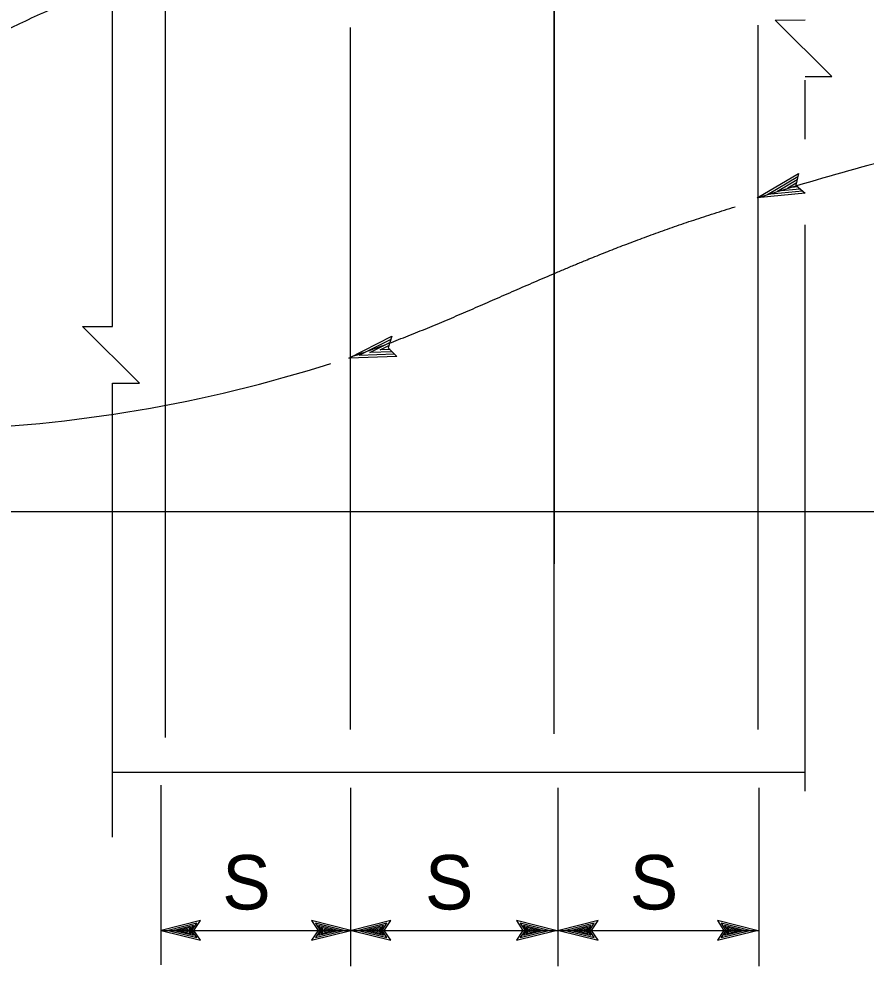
# Model space of a CAD drawing. Extents: x 0 to 2.83, y 0 to 1.83.
# Drawn here: x 0.3978 to 0.5795, y 0.4331 to 0.6361 of the extents above; entities that cross this region are included whole.
import ezdxf

# ---------------------------------------------------------------- set-up
doc = ezdxf.new("R2010")
doc.units = 0
for name, color, linetype in [('212 Leaders and Dim Lines', 7, 'Continuous'), ('216 Rebar', 7, 'Continuous'), ('240 Concrete', 7, 'Continuous')]:
    doc.layers.add(name, color=color, linetype=linetype)

msp = doc.modelspace()

# ---------------------------------------------------------------- linework, layer by layer
at = {"layer": '212 Leaders and Dim Lines'}
for p, q in [((0.5561024854464857, 0.5977755121493338), (0.5649981524115557, 0.603034534687041)), ((0.5583242857874029, 0.5985074110703349), (0.5648103213705015, 0.6023376728958335)), ((0.5605196169905866, 0.5992147227223866), (0.5647083901316703, 0.6016906467974215)), ((0.5649981524115557, 0.603034534687041), (0.564414029040905, 0.6004903862191551)), ((0.5649981524115557, 0.603034534687041), (0.5649981524115557, 0.603034534687041)), ((0.5658601947345823, 0.5992223637677049), (0.5583082041753983, 0.5984948612870165)), ((0.5652992339059371, 0.5996753167566963), (0.5605196169905866, 0.5992147227223866)), ((0.562728337633476, 0.5999342624418028), (0.5645204519049483, 0.6009931000882068)), ((0.5648361092195991, 0.600137270030315), (0.562728337633476, 0.5999342624418028)), ((0.564414029040905, 0.6004903862191551), (0.5663924884305177, 0.598766384836709)), ((0.5663924884305177, 0.598766384836709), (0.5561024854464857, 0.5977755121493338)), ((0.5561024854464857, 0.5977755121493338), (0.5561024854464857, 0.5977755121493338)), ((0.5663924884305177, 0.598766384836709), (0.5663924884305177, 0.598766384836709)), ((0.4685375209443866, 0.5634476642266695), (0.47774967658857304, 0.5681295740940665)), ((0.47080086635478435, 0.5640375158579686), (0.47751793394247416, 0.5674469480218919)), ((0.4730368649553836, 0.5646034415871489), (0.47737445493200314, 0.5668076753998349)), ((0.4777490377132481, 0.568129784359179), (0.4770046981549866, 0.5656287825997023)), ((0.47774967658857304, 0.5681295740940665), (0.47774967658857304, 0.5681295740940665)), ((0.47783598298635477, 0.5647579209307806), (0.4730368649553836, 0.5646034415871489)), ((0.4752864317885881, 0.5651810108164803), (0.4771432480023092, 0.5661239879087361)), ((0.4774029804132628, 0.5652489856304446), (0.4752864317885881, 0.5651810108164803)), ((0.4770046981549866, 0.5656287825997023), (0.4788689827672149, 0.5637824352149265)), ((0.4788689827672149, 0.5637824352149265), (0.4685375209443866, 0.5634476642266695)), ((0.4685375209443866, 0.5634476642266695), (0.4685375209443866, 0.5634476642266695)), ((0.47836766154358373, 0.5642708472679999), (0.47078389334798215, 0.5640262847815637)), ((0.4788689827672149, 0.5637824352149265), (0.4788689827672149, 0.5637824352149265)), ((0.42831799489471933, 0.4333753897467981), (0.42831799489471933, 0.47185282030235365)), ((0.46901120604169, 0.43310108419124255), (0.46901120604169, 0.47130247308013146)), ((0.5134632272889305, 0.43310108419124255), (0.5134632272889305, 0.47130247308013146)), ((0.5565508248686856, 0.43310108419124255), (0.5565508248686856, 0.47130247308013146)), ((0.42831799489471933, 0.4407443133579092), (0.5565508248686856, 0.4407443133579092))]:
    msp.add_line(p, q, dxfattribs=at)
for points in [[(0.42831799489471933, 0.4407443133579092), (0.4367554948947193, 0.438631466135687), (0.43535445322805266, 0.4407443133579092), (0.4367554948947193, 0.44285629252457587), (0.42831799489471933, 0.4407443133579092)], [(0.42831799489471933, 0.4407443133579092), (0.4367554948947193, 0.438631466135687), (0.43535445322805266, 0.4407443133579092), (0.4367554948947193, 0.44285629252457587), (0.42831799489471933, 0.4407443133579092)], [(0.46901120604169, 0.4407443133579092), (0.46057370604169, 0.44285629252457587), (0.4619738796528011, 0.4407443133579092), (0.46057370604169, 0.438631466135687), (0.46901120604169, 0.4407443133579092)], [(0.46901120604169, 0.4407443133579092), (0.46057370604169, 0.44285629252457587), (0.4619738796528011, 0.4407443133579092), (0.46057370604169, 0.438631466135687), (0.46901120604169, 0.4407443133579092)], [(0.4691068534876297, 0.4407443133579092), (0.4775443534876297, 0.438631466135687), (0.4761441798765186, 0.4407443133579092), (0.4775443534876297, 0.44285629252457587), (0.4691068534876297, 0.4407443133579092)], [(0.4691068534876297, 0.4407443133579092), (0.4775443534876297, 0.438631466135687), (0.4761441798765186, 0.4407443133579092), (0.4775443534876297, 0.44285629252457587), (0.4691068534876297, 0.4407443133579092)], [(0.512940676521178, 0.4407443133579092), (0.5045031765211779, 0.44285629252457587), (0.505903350132289, 0.4407443133579092), (0.5045031765211779, 0.438631466135687), (0.512940676521178, 0.4407443133579092)], [(0.512940676521178, 0.4407443133579092), (0.5045031765211779, 0.44285629252457587), (0.505903350132289, 0.4407443133579092), (0.5045031765211779, 0.438631466135687), (0.512940676521178, 0.4407443133579092)], [(0.5135588747348706, 0.4407443133579092), (0.5219963747348706, 0.438631466135687), (0.5205962011237595, 0.4407443133579092), (0.5219963747348706, 0.44285629252457587), (0.5135588747348706, 0.4407443133579092)], [(0.5135588747348706, 0.4407443133579092), (0.5219963747348706, 0.438631466135687), (0.5205962011237595, 0.4407443133579092), (0.5219963747348706, 0.44285629252457587), (0.5135588747348706, 0.4407443133579092)], [(0.5560282741009331, 0.4407443133579092), (0.547590774100933, 0.44285629252457587), (0.5489909477120442, 0.4407443133579092), (0.547590774100933, 0.438631466135687), (0.5560282741009331, 0.4407443133579092)], [(0.5560282741009331, 0.4407443133579092), (0.547590774100933, 0.44285629252457587), (0.5489909477120442, 0.4407443133579092), (0.547590774100933, 0.438631466135687), (0.5560282741009331, 0.4407443133579092)], [(0.4298162587836082, 0.4407443133579092), (0.4359334462836082, 0.4392104591912426), (0.43491521711694153, 0.4407443133579092), (0.4359334462836082, 0.44227729946902034), (0.4298162587836082, 0.4407443133579092)], [(0.4298162587836082, 0.4407443133579092), (0.4359334462836082, 0.4392104591912426), (0.43491521711694153, 0.4407443133579092), (0.4359334462836082, 0.44227729946902034), (0.4298162587836082, 0.4407443133579092)], [(0.4310723351724971, 0.4407443133579092), (0.43523900183916375, 0.43969657030235365), (0.4345445573947193, 0.4407443133579092), (0.43523900183916375, 0.4417911883579092), (0.4310723351724971, 0.4407443133579092)], [(0.4310723351724971, 0.4407443133579092), (0.43523900183916375, 0.43969657030235365), (0.4345445573947193, 0.4407443133579092), (0.43523900183916375, 0.4417911883579092), (0.4310723351724971, 0.4407443133579092)], [(0.4321079254502749, 0.4407443133579092), (0.434672161561386, 0.4400958758579092), (0.43424941850583043, 0.4407443133579092), (0.434672161561386, 0.44139188280235364), (0.4321079254502749, 0.4407443133579092)], [(0.4321079254502749, 0.4407443133579092), (0.434672161561386, 0.4400958758579092), (0.43424941850583043, 0.4407443133579092), (0.434672161561386, 0.44139188280235364), (0.4321079254502749, 0.4407443133579092)], [(0.43217476572805263, 0.44100733419124255), (0.4340645226724971, 0.440529903635687), (0.4339238976724971, 0.4407443133579092), (0.4340645226724971, 0.4409578550245759), (0.43217476572805263, 0.4404804244690203)], [(0.43217476572805263, 0.44100733419124255), (0.4340645226724971, 0.440529903635687), (0.4339238976724971, 0.4407443133579092), (0.4340645226724971, 0.4409578550245759), (0.43217476572805263, 0.4404804244690203)], [(0.4675120740972456, 0.4407443133579092), (0.46139575465280114, 0.44227729946902034), (0.4624139838194678, 0.4407443133579092), (0.46139575465280114, 0.4392104591912426), (0.4675120740972456, 0.4407443133579092)], [(0.4675120740972456, 0.4407443133579092), (0.46139575465280114, 0.44227729946902034), (0.4624139838194678, 0.4407443133579092), (0.46139575465280114, 0.4392104591912426), (0.4675120740972456, 0.4407443133579092)], [(0.46625686576391223, 0.4407443133579092), (0.4620901990972456, 0.4417911883579092), (0.46278464354169, 0.4407443133579092), (0.4620901990972456, 0.43969657030235365), (0.46625686576391223, 0.4407443133579092)], [(0.46625686576391223, 0.4407443133579092), (0.4620901990972456, 0.4417911883579092), (0.46278464354169, 0.4407443133579092), (0.4620901990972456, 0.43969657030235365), (0.46625686576391223, 0.4407443133579092)], [(0.4652204074305789, 0.4407443133579092), (0.46265703937502334, 0.44139188280235364), (0.4630797824305789, 0.4407443133579092), (0.46265703937502334, 0.4400958758579092), (0.4652204074305789, 0.4407443133579092)], [(0.4652204074305789, 0.4407443133579092), (0.46265703937502334, 0.44139188280235364), (0.4630797824305789, 0.4407443133579092), (0.46265703937502334, 0.4400958758579092), (0.4652204074305789, 0.4407443133579092)], [(0.4651544352083567, 0.4404804244690203), (0.46326467826391227, 0.4409578550245759), (0.4634053032639122, 0.4407443133579092), (0.46326467826391227, 0.440529903635687), (0.4651544352083567, 0.44100733419124255)], [(0.4651544352083567, 0.4404804244690203), (0.46326467826391227, 0.4409578550245759), (0.4634053032639122, 0.4407443133579092), (0.46326467826391227, 0.440529903635687), (0.4651544352083567, 0.44100733419124255)], [(0.47060598543207416, 0.4407443133579092), (0.4767223048765186, 0.4392104591912426), (0.47570407570985196, 0.4407443133579092), (0.4767223048765186, 0.44227729946902034), (0.47060598543207416, 0.4407443133579092)], [(0.47060598543207416, 0.4407443133579092), (0.4767223048765186, 0.4392104591912426), (0.47570407570985196, 0.4407443133579092), (0.4767223048765186, 0.44227729946902034), (0.47060598543207416, 0.4407443133579092)], [(0.47186119376540747, 0.4407443133579092), (0.4760278604320742, 0.43969657030235365), (0.47533341598762974, 0.4407443133579092), (0.4760278604320742, 0.4417911883579092), (0.47186119376540747, 0.4407443133579092)], [(0.47186119376540747, 0.4407443133579092), (0.4760278604320742, 0.43969657030235365), (0.47533341598762974, 0.4407443133579092), (0.4760278604320742, 0.4417911883579092), (0.47186119376540747, 0.4407443133579092)], [(0.47289765209874085, 0.4407443133579092), (0.47546102015429637, 0.4400958758579092), (0.4750382770987408, 0.4407443133579092), (0.47546102015429637, 0.44139188280235364), (0.47289765209874085, 0.4407443133579092)], [(0.47289765209874085, 0.4407443133579092), (0.47546102015429637, 0.4400958758579092), (0.4750382770987408, 0.4407443133579092), (0.47546102015429637, 0.44139188280235364), (0.47289765209874085, 0.4407443133579092)], [(0.47296362432096306, 0.44100733419124255), (0.4748533812654075, 0.440529903635687), (0.4747127562654075, 0.4407443133579092), (0.4748533812654075, 0.4409578550245759), (0.47296362432096306, 0.4404804244690203)], [(0.47296362432096306, 0.44100733419124255), (0.4748533812654075, 0.440529903635687), (0.4747127562654075, 0.4407443133579092), (0.4748533812654075, 0.4409578550245759), (0.47296362432096306, 0.4404804244690203)], [(0.5114415445767335, 0.4407443133579092), (0.5053252251322891, 0.44227729946902034), (0.5063434542989558, 0.4407443133579092), (0.5053252251322891, 0.4392104591912426), (0.5114415445767335, 0.4407443133579092)], [(0.5114415445767335, 0.4407443133579092), (0.5053252251322891, 0.44227729946902034), (0.5063434542989558, 0.4407443133579092), (0.5053252251322891, 0.4392104591912426), (0.5114415445767335, 0.4407443133579092)], [(0.5101863362434002, 0.4407443133579092), (0.5060196695767335, 0.4417911883579092), (0.5067141140211779, 0.4407443133579092), (0.5060196695767335, 0.43969657030235365), (0.5101863362434002, 0.4407443133579092)], [(0.5101863362434002, 0.4407443133579092), (0.5060196695767335, 0.4417911883579092), (0.5067141140211779, 0.4407443133579092), (0.5060196695767335, 0.43969657030235365), (0.5101863362434002, 0.4407443133579092)], [(0.5091498779100668, 0.4407443133579092), (0.5065865098545114, 0.44139188280235364), (0.5070092529100668, 0.4407443133579092), (0.5065865098545114, 0.4400958758579092), (0.5091498779100668, 0.4407443133579092)], [(0.5091498779100668, 0.4407443133579092), (0.5065865098545114, 0.44139188280235364), (0.5070092529100668, 0.4407443133579092), (0.5065865098545114, 0.4400958758579092), (0.5091498779100668, 0.4407443133579092)], [(0.5090839056878447, 0.4404804244690203), (0.5071941487434002, 0.4409578550245759), (0.5073347737434002, 0.4407443133579092), (0.5071941487434002, 0.440529903635687), (0.5090839056878447, 0.44100733419124255)], [(0.5090839056878447, 0.4404804244690203), (0.5071941487434002, 0.4409578550245759), (0.5073347737434002, 0.4407443133579092), (0.5071941487434002, 0.440529903635687), (0.5090839056878447, 0.44100733419124255)], [(0.515058006679315, 0.4407443133579092), (0.5211743261237595, 0.4392104591912426), (0.5201560969570928, 0.4407443133579092), (0.5211743261237595, 0.44227729946902034), (0.515058006679315, 0.4407443133579092)], [(0.515058006679315, 0.4407443133579092), (0.5211743261237595, 0.4392104591912426), (0.5201560969570928, 0.4407443133579092), (0.5211743261237595, 0.44227729946902034), (0.515058006679315, 0.4407443133579092)], [(0.5163132150126484, 0.4407443133579092), (0.520479881679315, 0.43969657030235365), (0.5197854372348706, 0.4407443133579092), (0.520479881679315, 0.4417911883579092), (0.5163132150126484, 0.4407443133579092)], [(0.5163132150126484, 0.4407443133579092), (0.520479881679315, 0.43969657030235365), (0.5197854372348706, 0.4407443133579092), (0.520479881679315, 0.4417911883579092), (0.5163132150126484, 0.4407443133579092)], [(0.5173496733459817, 0.4407443133579092), (0.5199130414015373, 0.4400958758579092), (0.5194902983459817, 0.4407443133579092), (0.5199130414015373, 0.44139188280235364), (0.5173496733459817, 0.4407443133579092)], [(0.5173496733459817, 0.4407443133579092), (0.5199130414015373, 0.4400958758579092), (0.5194902983459817, 0.4407443133579092), (0.5199130414015373, 0.44139188280235364), (0.5173496733459817, 0.4407443133579092)], [(0.5174156455682039, 0.44100733419124255), (0.5193054025126483, 0.440529903635687), (0.5191647775126483, 0.4407443133579092), (0.5193054025126483, 0.4409578550245759), (0.5174156455682039, 0.4404804244690203)], [(0.5174156455682039, 0.44100733419124255), (0.5193054025126483, 0.440529903635687), (0.5191647775126483, 0.4407443133579092), (0.5193054025126483, 0.4409578550245759), (0.5174156455682039, 0.4404804244690203)], [(0.5545291421564886, 0.4407443133579092), (0.5484128227120442, 0.44227729946902034), (0.5494310518787109, 0.4407443133579092), (0.5484128227120442, 0.4392104591912426), (0.5545291421564886, 0.4407443133579092)], [(0.5545291421564886, 0.4407443133579092), (0.5484128227120442, 0.44227729946902034), (0.5494310518787109, 0.4407443133579092), (0.5484128227120442, 0.4392104591912426), (0.5545291421564886, 0.4407443133579092)], [(0.5532739338231553, 0.4407443133579092), (0.5491072671564886, 0.4417911883579092), (0.549801711600933, 0.4407443133579092), (0.5491072671564886, 0.43969657030235365), (0.5532739338231553, 0.4407443133579092)], [(0.5532739338231553, 0.4407443133579092), (0.5491072671564886, 0.4417911883579092), (0.549801711600933, 0.4407443133579092), (0.5491072671564886, 0.43969657030235365), (0.5532739338231553, 0.4407443133579092)], [(0.5522374754898219, 0.4407443133579092), (0.5496741074342664, 0.44139188280235364), (0.5500968504898219, 0.4407443133579092), (0.5496741074342664, 0.4400958758579092), (0.5522374754898219, 0.4407443133579092)], [(0.5522374754898219, 0.4407443133579092), (0.5496741074342664, 0.44139188280235364), (0.5500968504898219, 0.4407443133579092), (0.5496741074342664, 0.4400958758579092), (0.5522374754898219, 0.4407443133579092)], [(0.5521715032675998, 0.4404804244690203), (0.5502817463231553, 0.4409578550245759), (0.5504223713231553, 0.4407443133579092), (0.5502817463231553, 0.440529903635687), (0.5521715032675998, 0.44100733419124255)], [(0.5521715032675998, 0.4404804244690203), (0.5502817463231553, 0.4409578550245759), (0.5504223713231553, 0.4407443133579092), (0.5502817463231553, 0.440529903635687), (0.5521715032675998, 0.44100733419124255)]]:
    msp.add_lwpolyline(points, dxfattribs=at)
for centre, radius, start, end in [((0.7198613625024102, 0.08677743235177765), 0.5365296496948764, 102.81283889651853, 107.74727639656092), ((0.3726226704687776, 0.8514725791871338), 0.30348415645478083, 271.59496240467206, 287.6643678142474)]:
    msp.add_arc(centre, radius, start, end, dxfattribs=at)
for points in [[(0.33729390164414225, 0.6040228783913694), (0.35009499455647286, 0.6102527168626208), (0.36225666784396077, 0.6176535661990976), (0.3744183411049566, 0.6250544155090826), (0.42472835384643415, 0.6472327187615504)], [(0.4688180526467602, 0.5636374151521856), (0.4876497706714156, 0.5699310322483154), (0.505500944139895, 0.5786246405862691), (0.5233521176083744, 0.5873182489242225), (0.5514289890182109, 0.5958658417714893)]]:
    msp.add_open_spline(points, degree=4, dxfattribs=at)
at = {"layer": '216 Rebar'}
for p, q in [((0.429169553314988, 0.7318148470641194), (0.429169553314988, 0.4820818580336161)), ((0.5125138473762983, 0.7326441435298215), (0.5125138473762983, 0.4829111544993184)), ((0.5125983890783581, 0.7278167227603228), (0.5125983890783581, 0.5193529283887414)), ((0.4688793890756027, 0.6342781219587457), (0.4688793890756027, 0.4837985935205813)), ((0.5562328473790532, 0.6348041034626216), (0.5562328473790532, 0.4837985935205813))]:
    msp.add_line(p, q, dxfattribs=at)
at = {"layer": '240 Concrete'}
for p, q in [((0.4178869733755677, 0.5702258863772579), (0.4178869733755677, 0.7923942220514033)), ((0.5599692719671806, 0.6359128896037425), (0.5663981091081218, 0.6359271126862052)), ((0.5721489066161161, 0.6237870281711274), (0.5599692719671806, 0.6359128896037425)), ((0.5663981091081218, 0.6237743051846708), (0.5721489066161161, 0.6237870281711274)), ((0.5663981091081218, 0.6103409315944565), (0.5663981091081218, 0.6230541908059598)), ((0.5663981091081218, 0.4705688458630888), (0.5663981091081218, 0.5920209369955968)), ((0.41145813623462646, 0.5702116632947952), (0.4178869733755677, 0.5702258863772579)), ((0.4236377708835619, 0.55808580186218), (0.41145813623462646, 0.5702116632947952)), ((0.4178869733755677, 0.5580730788757234), (0.4236377708835619, 0.55808580186218)), ((0.4178869733755677, 0.4607228037163914), (0.4178869733755677, 0.5580730788757234)), ((0.0991362955838445, 0.5305344120566762), (0.7271336518649776, 0.5305344120566762)), ((0.4178869733755677, 0.47464882724679813), (0.5663981091081218, 0.47464882724679813))]:
    msp.add_line(p, q, dxfattribs=at)

# ---------------------------------------------------------------- texts
at = {"layer": '212 Leaders and Dim Lines'}
for p in [(0.4413993055555555, 0.44523697916666666), (0.48487152777777776, 0.44523697916666666), (0.5287925347222222, 0.44523697916666666)]:
    msp.add_text('S', height=0.011666661458333333, dxfattribs=at).set_placement(p)

doc.saveas('drawing.dxf')
